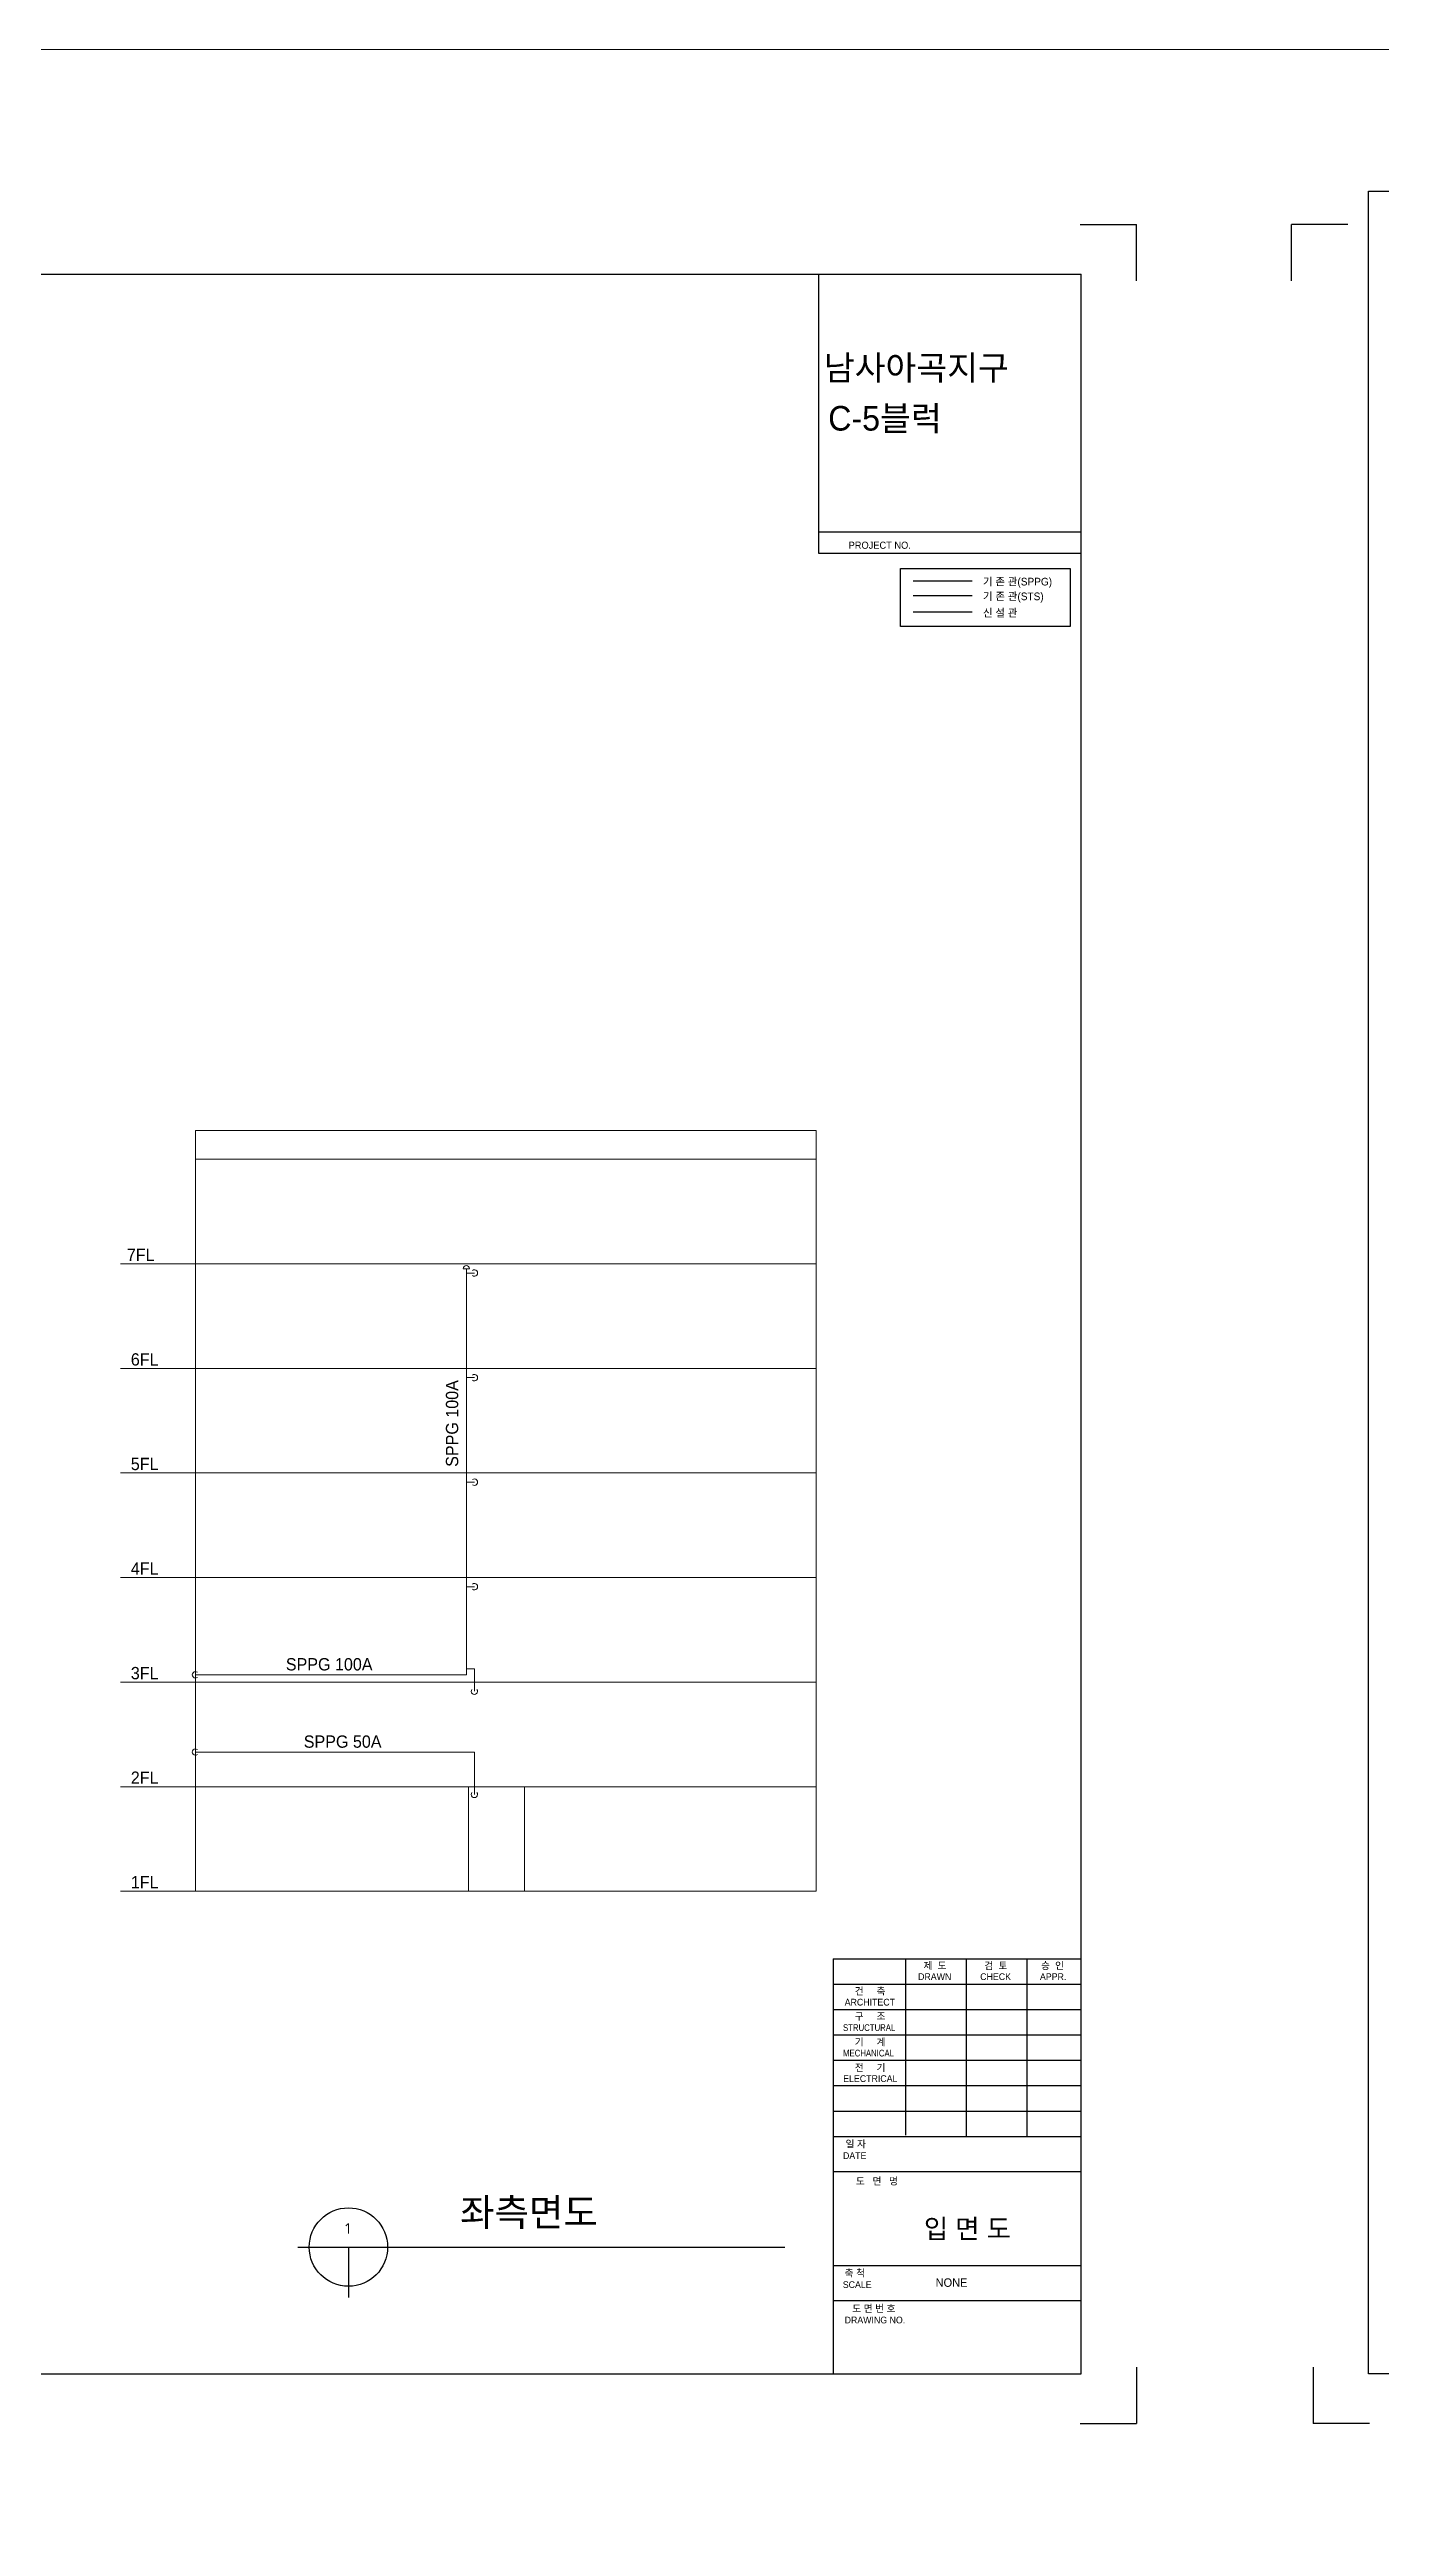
# Model space of a CAD drawing. Header units: millimetres. Extents: x 16332047 to 33387680, y -14835522 to -7015081.
# Drawn here: x 16666174 to 16717093, y -7435258 to -7340504 of the extents above; entities that cross this region are included whole.
import ezdxf
from ezdxf.enums import TextEntityAlignment as Align

# ---------------------------------------------------------------- set-up
doc = ezdxf.new("R2010")
doc.units = ezdxf.units.MM
doc.header["$LTSCALE"] = 300
doc.header["$MEASUREMENT"] = 0
for name, color, linetype in [('3', 3, 'CONTINUOUS'), ('A-HAT', 5, 'CONTINUOUS'), ('LINE', 2, 'CONTINUOUS'), ('TITLE', 1, 'CONTINUOUS')]:
    doc.layers.add(name, color=color, linetype=linetype)
doc.layers.add('arch', color=255, linetype='CONTINUOUS', lineweight=25)
doc.styles.add('GHD', font='')
doc.styles.add('GHS', font='')
doc.styles.add('맑은 고딕', font='malgun.ttf')
doc.styles.get('GHD').set_extended_font_data('Dotum')
doc.styles.get('GHS').set_extended_font_data('Dotum')

msp = doc.modelspace()

# ---------------------------------------------------------------- linework, layer by layer
at = {"layer": '3', "color": 0, "linetype": 'Continuous'}
for p, q in [((16705599, -7347196), (16707753, -7347196)), ((16707753, -7349350), (16707753, -7347196)), ((16707753, -7349350), (16707753, -7347196)), ((16707753, -7349350), (16707753, -7347196)), ((16707753, -7349350), (16707753, -7347196)), ((16707753, -7349350), (16707753, -7347196)), ((16713685, -7349350), (16713685, -7347196)), ((16713685, -7349350), (16713685, -7347196)), ((16713685, -7349350), (16713685, -7347196)), ((16713685, -7349350), (16713685, -7347196)), ((16715838, -7347196), (16713685, -7347196)), ((16713685, -7349350), (16713685, -7347196)), ((16591759, -7349096), (16705637, -7349096)), ((16695590, -7349096), (16695590, -7359767)), ((16695590, -7358959), (16705637, -7358959)), ((16695590, -7359767), (16705637, -7359767)), ((16696160, -7413549), (16705637, -7413549)), ((16698926, -7413549), (16698926, -7420289)), ((16701242, -7413549), (16701242, -7420334)), ((16703562, -7413549), (16703562, -7420334)), ((16696160, -7414518), (16705637, -7414518)), ((16696160, -7415488), (16705637, -7415488)), ((16696160, -7416457), (16705637, -7416457)), ((16696160, -7417426), (16705637, -7417426)), ((16696160, -7418395), (16705637, -7418395)), ((16696160, -7419365), (16705637, -7419365)), ((16696160, -7420334), (16705637, -7420334)), ((16696160, -7421680), (16705637, -7421680)), ((16696160, -7425272), (16705637, -7425272)), ((16696160, -7426618), (16705637, -7426618)), ((16591759, -7429418), (16705637, -7429418)), ((16707753, -7429164), (16707753, -7431318)), ((16707753, -7429164), (16707753, -7431318)), ((16707753, -7429164), (16707753, -7431318)), ((16707753, -7429164), (16707753, -7431318)), ((16714518, -7429164), (16714518, -7431318)), ((16714518, -7429164), (16714518, -7431318)), ((16714518, -7429164), (16714518, -7431318)), ((16714518, -7429164), (16714518, -7431318)), ((16705599, -7431318), (16707753, -7431318)), ((16716672, -7431318), (16714518, -7431318))]:
    msp.add_line(p, q, dxfattribs=at)
at = {"layer": '3', "color": 0}
for p, q in [((16705637, -7429418), (16705637, -7349096)), ((16696160, -7413549), (16696160, -7429418))]:
    msp.add_line(p, q, dxfattribs=at)
at = {"layer": 'A-HAT', "color": 7}
msp.add_line((16699219, -7360825), (16701476, -7360825), dxfattribs=at)
at = {"layer": 'A-HAT', "color": 6}
msp.add_line((16699219, -7361389), (16701476, -7361389), dxfattribs=at)
at = {"layer": 'A-HAT', "color": 1}
msp.add_line((16699219, -7362020), (16701476, -7362020), dxfattribs=at)
at = {"layer": 'A-HAT', "color": 7, "lineweight": 5}
for p, q in [((16695507, -7381850), (16671757, -7381850)), ((16671757, -7410958), (16671757, -7381850)), ((16695507, -7410958), (16695507, -7381850)), ((16695507, -7382958), (16671757, -7382958)), ((16671757, -7386958), (16668887, -7386958)), ((16695507, -7386958), (16671757, -7386958)), ((16671757, -7390958), (16668887, -7390958)), ((16695507, -7390958), (16671757, -7390958)), ((16671757, -7394958), (16668887, -7394958)), ((16695507, -7394958), (16671757, -7394958)), ((16671757, -7398958), (16668887, -7398958)), ((16695507, -7398958), (16671757, -7398958)), ((16671757, -7402958), (16668887, -7402958)), ((16695507, -7402958), (16671757, -7402958)), ((16671757, -7406958), (16668887, -7406958)), ((16695507, -7406958), (16671757, -7406958)), ((16682207, -7410958), (16682207, -7406958)), ((16684347, -7410958), (16684347, -7406958)), ((16671757, -7410958), (16668887, -7410958)), ((16695507, -7410958), (16671757, -7410958))]:
    msp.add_line(p, q, dxfattribs=at)
at = {"layer": 'A-HAT', "color": 7, "lineweight": 18}
for p, q in [((16682003, -7387144), (16682244, -7387144)), ((16682123, -7402679), (16682123, -7387144)), ((16682429, -7387309), (16682123, -7387309)), ((16682429, -7391309), (16682123, -7391309)), ((16682429, -7395309), (16682123, -7395309)), ((16682429, -7399309), (16682123, -7399309)), ((16682123, -7402679), (16671757, -7402679)), ((16682429, -7402445), (16682123, -7402445)), ((16682429, -7403309), (16682429, -7402445)), ((16682429, -7405636), (16671757, -7405636)), ((16682429, -7407252), (16682429, -7405636))]:
    msp.add_line(p, q, dxfattribs=at)
at = {"layer": 'A-HAT', "color": 4, "lineweight": 5}
msp.add_lwpolyline([(16332047, -7340504), (17225106, -7340504), (17225106, -7536127), (16332047, -7536127)], close=True, dxfattribs=at)
at = {"layer": 'A-HAT', "color": 7}
msp.add_lwpolyline([(16698729, -7360362), (16705218, -7360362), (16705218, -7362580), (16698729, -7362580)], close=True, dxfattribs=at)
at = {"layer": 'A-HAT', "color": 7, "lineweight": 18}
for centre, radius, start, end in [((16682123, -7387144), 120, 0, 180), ((16682429, -7387309), 122, 232.41563, 127.58437), ((16682429, -7391309), 122, 232.41563, 127.58437), ((16682429, -7395309), 122, 232.41563, 127.58437), ((16682429, -7399309), 122, 232.41563, 127.58437), ((16671757, -7402679), 122, 52.41562, 307.58438), ((16682429, -7403309), 122, 142.41563, 37.58437), ((16671757, -7405636), 122, 52.41562, 307.58438), ((16682429, -7407252), 122, 142.41563, 37.58437)]:
    msp.add_arc(centre, radius, start, end, dxfattribs=at)
at = {"layer": 'arch'}
for p, q in [((16716634, -7345916), (16824102, -7345916)), ((16716634, -7429418), (16716634, -7345916)), ((16824102, -7429418), (16716634, -7429418))]:
    msp.add_line(p, q, dxfattribs=at)
at = {"layer": 'LINE', "color": 7}
for p, q in [((16675673, -7424570), (16694301, -7424570)), ((16677609, -7424570), (16677609, -7426505))]:
    msp.add_line(p, q, dxfattribs=at)
msp.add_circle((16677609, -7424570), 1500, dxfattribs=at)

# ---------------------------------------------------------------- texts
at = {"layer": '3', "color": 0}
for s, height, style, p in [('남사아곡지구', 940.5, 'GHD', (16695797, -7353148)), ('C-5블럭', 940.5, 'GHD', (16695965, -7355081)), ('NONE', 323.1, 'GHS', (16700073, -7426090))]:
    msp.add_text(s, height=height, dxfattribs=dict(at, style=style)).set_placement(p)
at = {"layer": '3', "color": 0, "style": 'GHS'}
for s, height, p in [('PROJECT NO.', 270.77, (16697936, -7359467)), ('DRAWN', 257.2, (16700039, -7414226)), ('제  도', 270.8, (16700048, -7413796)), ('CHECK', 257.2, (16702369, -7414226)), ('검  토', 270.8, (16702378, -7413796)), ('APPR.', 257.2, (16704570, -7414226)), ('승  인', 270.8, (16704545, -7413796)), ('ARCHITECT', 257.2, (16697558, -7415201)), ('건     축', 270.8, (16697567, -7414771)), ('구     조', 270.8, (16697567, -7415746)), ('기     계', 270.8, (16697567, -7416720)), ('ELECTRICAL', 257.2, (16697575, -7418125)), ('전     기', 270.8, (16697567, -7417695)), ('DATE', 257.2, (16696979, -7421073)), ('일 자', 270.8, (16697017, -7420619)), ('도   면   명', 270.8, (16697830, -7422041)), ('축 척', 270.8, (16696983, -7425554)), ('SCALE', 257.2, (16697074, -7426007)), ('도 면 번 호', 270.8, (16697712, -7426908)), ('DRAWING NO.', 257.23, (16697752, -7427361))]:
    msp.add_text(s, height=height, dxfattribs=at).set_placement(p, align=Align.MIDDLE)
at = {"layer": '3', "color": 0, "lineweight": 13, "style": 'GHD'}
for s, height, p in [('기 존 관(SPPG)', 294.03, (16701884, -7361006)), ('기 존 관(STS)', 294, (16701884, -7361570)), ('신 설 관', 294, (16701884, -7362201))]:
    msp.add_text(s, height=height, dxfattribs=at).set_placement(p)
at = {"layer": '3', "color": 7, "style": 'GHD'}
for s, p in [('7FL', (16669132, -7386848)), ('6FL', (16669284, -7390848)), ('5FL', (16669284, -7394848)), ('4FL', (16669284, -7398848)), ('3FL', (16669284, -7402848)), ('2FL', (16669284, -7406848)), ('1FL', (16669284, -7410848))]:
    msp.add_text(s, height=470.2, dxfattribs=at).set_placement(p)
at = {"layer": '3', "color": 7, "lineweight": 9, "style": 'GHD'}
msp.add_text('SPPG 100A', height=470.2, rotation=90, dxfattribs=at).set_placement((16681809, -7394723))
for s, p in [('SPPG 100A', (16675215, -7402511)), ('SPPG 50A', (16675901, -7405468))]:
    msp.add_text(s, height=470.2, dxfattribs=at).set_placement(p)
at = {"layer": '3', "color": 0, "style": 'GHS', "width": 0.884351}
for s, p in [('STRUCTURAL', (16696531, -7416304)), ('MECHANICAL', (16696531, -7417279))]:
    msp.add_text(s, height=257.2, dxfattribs=at).set_placement(p)
at = {"layer": '3', "color": 0, "style": 'GHS'}
msp.add_text('입 면 도', height=741, dxfattribs=at).set_placement((16701289, -7424239), align=Align.CENTER)
at = {"layer": 'TITLE', "color": 7, "style": '맑은 고딕'}
for s, height, p in [('좌측면도', 1050, (16681880, -7423765)), ('1', 400, (16677450, -7424056))]:
    msp.add_text(s, height=height, dxfattribs=at).set_placement(p)

doc.saveas('drawing.dxf')
